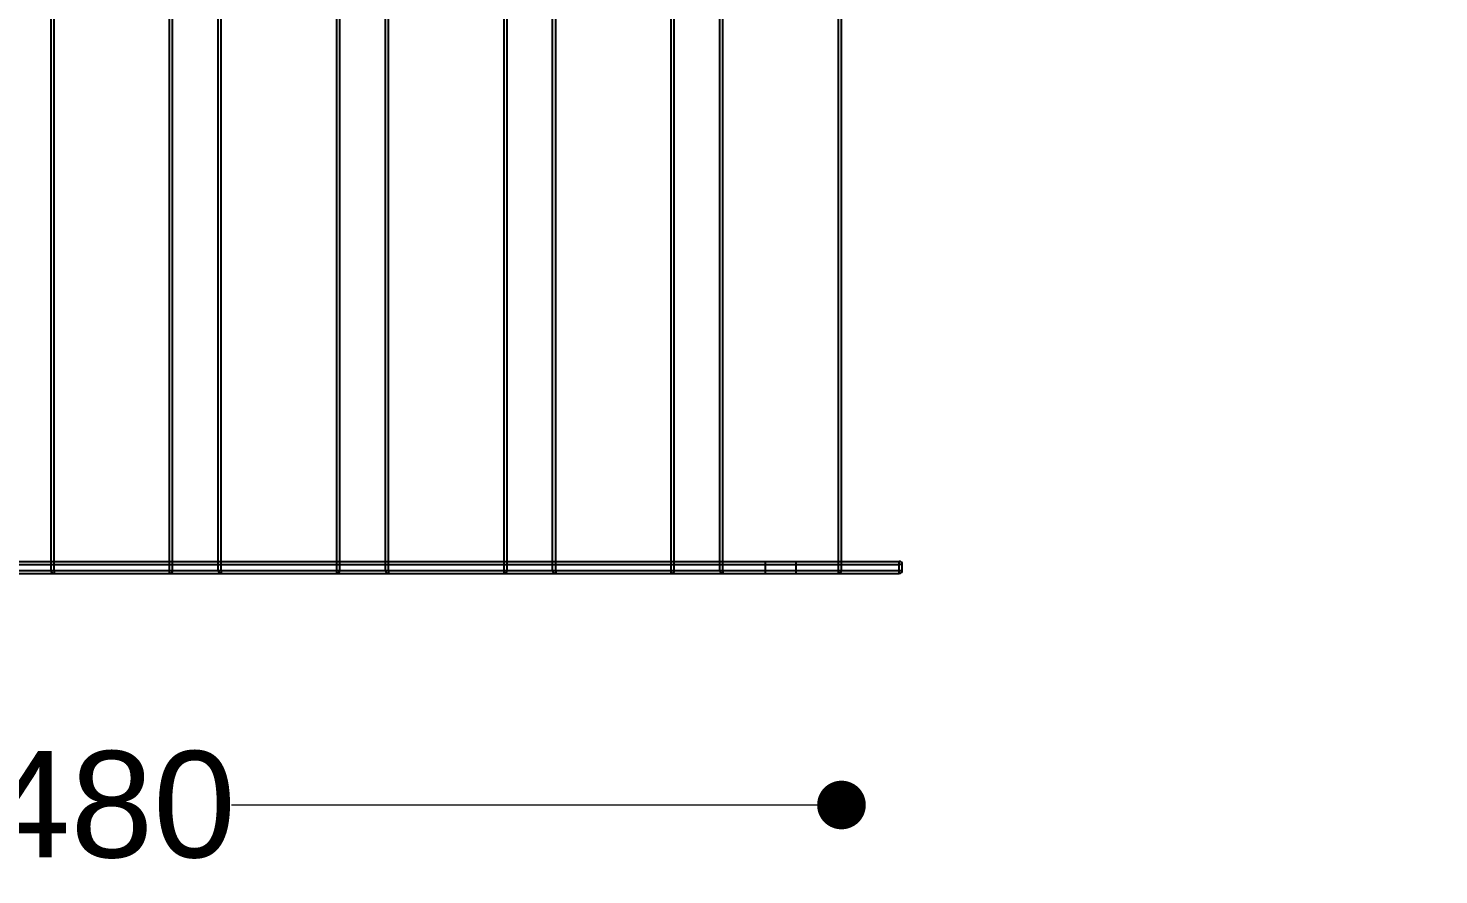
# Model space of a CAD drawing. Header units: millimetres. Extents: x 10366 to 13995, y 24552 to 29685.
# Drawn here: x 10829.2 to 11293.2, y 25181.2 to 25459.8 of the extents above; entities that cross this region are included whole.
import ezdxf

# ---------------------------------------------------------------- set-up
doc = ezdxf.new("R2010")
doc.units = ezdxf.units.MM
doc.header["$LTSCALE"] = 3
doc.layers.add('DomyÅ›lna', color=7, linetype='Continuous')
doc.layers.add('Hidden_lines', color=7, linetype='Continuous')
doc.styles.get("Standard").update_dxf_attribs({"font": 'arial.ttf'})
doc.dimstyles.new('MATEUSZ', dxfattribs={"dimtxt": 35, "dimasz": 16, "dimexe": 0.18, "dimexo": 0.0625, "dimgap": 0.09, "dimtad": 0, "dimdec": 0, "dimdsep": 46, "dimtxsty": 'Standard', "dimblk": 'DOT', "dimcen": 0.09, "dimse1": 1, "dimse2": 1, "dimadec": 0, "dimazin": 0, "dimtfac": 1, "dimtdec": 0, "dimtofl": 0, "dimtmove": 0, "dimatfit": 3, "dimfxl": 1, "dimtolj": 1, "dimtzin": 0, "dimlwd": 9, "dimlwe": 9, "dimarcsym": 0})

# ---------------------------------------------------------------- blocks, each defined once
blk = doc.blocks.new('_Dot')
at = {"color": 0, "linetype": 'ByBlock', "lineweight": -2}
blk.add_line((-0.5, 0), (-1, 0), dxfattribs=at)
at = {"color": 0, "linetype": 'ByBlock', "const_width": 0.5}
blk.add_lwpolyline([(-0.25, 0, 1), (0.25, 0, 1)], format="xyb", close=True, dxfattribs=at)
blk = doc.blocks.new('*D30')
at = {"color": 0, "lineweight": 9, "transparency": 16777216}
for p, q in [((10632.69, 25204.18), (10817.29, 25204.18)), ((11080.69, 25204.18), (10896.09, 25204.18))]:
    blk.add_line(p, q, dxfattribs=at)
at = {"layer": 'Defpoints', "color": 0, "transparency": 16777216}
for p in [(10616.69, 25284.35), (11096.69, 25284.35), (11096.69, 25204.18)]:
    blk.add_point(p, dxfattribs=at)
at = {"color": 0, "lineweight": 9, "transparency": 16777216, "xscale": 16, "yscale": 16, "zscale": 16, "rotation": 180}
blk.add_blockref('_Dot', (10616.69, 25204.18), dxfattribs=at)
at = {"color": 0, "lineweight": 9, "transparency": 16777216, "xscale": 16, "yscale": 16, "zscale": 16}
blk.add_blockref('_Dot', (11096.69, 25204.18), dxfattribs=at)
at = {"color": 0, "transparency": 16777216, "insert": (10856.69, 25204.18), "char_height": 35, "attachment_point": 5}
blk.add_mtext('\\A1;480', dxfattribs=at)
blk = doc.blocks.new('*D32')
at = {"color": 0, "lineweight": 9, "transparency": 16777216}
for p, q in [((12930.58, 25714.35), (12930.58, 25544.75)), ((12930.58, 25296.35), (12930.58, 25465.95))]:
    blk.add_line(p, q, dxfattribs=at)
at = {"layer": 'Defpoints', "color": 0, "transparency": 16777216}
for p in [(11095.69, 25730.35), (12930.58, 25730.35), (11115.69, 25280.35)]:
    blk.add_point(p, dxfattribs=at)
at = {"color": 0, "lineweight": 9, "transparency": 16777216, "xscale": 16, "yscale": 16, "zscale": 16}
for p, rotation in [((12930.58, 25730.35), 90), ((12930.58, 25280.35), 270)]:
    blk.add_blockref('_Dot', p, dxfattribs=dict(at, rotation=rotation))
at = {"color": 0, "transparency": 16777216, "insert": (12930.58, 25505.35), "char_height": 35, "attachment_point": 5, "rotation": 90}
blk.add_mtext('\\A1;450', dxfattribs=at)

msp = doc.modelspace()

# ---------------------------------------------------------------- linework, layer by layer
at = {"layer": 'DomyÅ›lna'}
for p, q in [((10836.69, 25283.35), (10836.69, 25729.35)), ((10836.69, 25283.35), (10836.69, 25729.35)), ((10836.69, 25283.35), (10836.69, 25729.35)), ((10837.69, 25283.35), (10837.69, 25729.35)), ((10837.69, 25283.35), (10837.69, 25729.35)), ((10837.69, 25283.35), (10837.69, 25729.35)), ((10875.69, 25283.35), (10875.69, 25729.35)), ((10875.69, 25283.35), (10875.69, 25729.35)), ((10875.69, 25283.35), (10875.69, 25729.35)), ((10876.69, 25283.35), (10876.69, 25729.35)), ((10876.69, 25283.35), (10876.69, 25729.35)), ((10876.69, 25283.35), (10876.69, 25729.35)), ((10891.69, 25283.35), (10891.69, 25729.35)), ((10891.69, 25283.35), (10891.69, 25729.35)), ((10891.69, 25283.35), (10891.69, 25729.35)), ((10892.69, 25283.35), (10892.69, 25729.35)), ((10892.69, 25283.35), (10892.69, 25729.35)), ((10892.69, 25283.35), (10892.69, 25729.35)), ((10930.69, 25283.35), (10930.69, 25729.35)), ((10930.69, 25283.35), (10930.69, 25729.35)), ((10930.69, 25283.35), (10930.69, 25729.35)), ((10931.69, 25283.35), (10931.69, 25729.35)), ((10931.69, 25283.35), (10931.69, 25729.35)), ((10931.69, 25283.35), (10931.69, 25729.35)), ((10946.69, 25283.35), (10946.69, 25729.35)), ((10946.69, 25283.35), (10946.69, 25729.35)), ((10946.69, 25283.35), (10946.69, 25729.35)), ((10947.69, 25283.35), (10947.69, 25729.35)), ((10947.69, 25283.35), (10947.69, 25729.35)), ((10947.69, 25283.35), (10947.69, 25729.35)), ((10985.69, 25283.35), (10985.69, 25729.35)), ((10985.69, 25283.35), (10985.69, 25729.35)), ((10985.69, 25283.35), (10985.69, 25729.35)), ((10986.69, 25283.35), (10986.69, 25729.35)), ((10986.69, 25283.35), (10986.69, 25729.35)), ((10986.69, 25283.35), (10986.69, 25729.35)), ((11001.69, 25283.35), (11001.69, 25729.35)), ((11001.69, 25283.35), (11001.69, 25729.35)), ((11001.69, 25283.35), (11001.69, 25729.35)), ((11002.69, 25283.35), (11002.69, 25729.35)), ((11002.69, 25283.35), (11002.69, 25729.35)), ((11002.69, 25283.35), (11002.69, 25729.35)), ((11040.69, 25283.35), (11040.69, 25729.35)), ((11040.69, 25283.35), (11040.69, 25729.35)), ((11040.69, 25283.35), (11040.69, 25729.35)), ((11041.69, 25283.35), (11041.69, 25729.35)), ((11041.69, 25283.35), (11041.69, 25729.35)), ((11041.69, 25283.35), (11041.69, 25729.35)), ((11056.69, 25283.35), (11056.69, 25729.35)), ((11056.69, 25283.35), (11056.69, 25729.35)), ((11056.69, 25283.35), (11056.69, 25729.35)), ((11057.69, 25283.35), (11057.69, 25729.35)), ((11057.69, 25283.35), (11057.69, 25729.35)), ((11057.69, 25283.35), (11057.69, 25729.35)), ((11095.69, 25283.35), (11095.69, 25729.35)), ((11095.69, 25283.35), (11095.69, 25729.35)), ((11095.69, 25283.35), (11095.69, 25729.35)), ((11096.69, 25283.35), (11096.69, 25729.35)), ((11096.69, 25283.35), (11096.69, 25729.35)), ((11096.69, 25283.35), (11096.69, 25729.35)), ((10597.69, 25284.35), (11115.69, 25284.35)), ((10597.69, 25283.35), (11115.69, 25283.35)), ((11115.69, 25281.35), (11115.69, 25283.35)), ((11116.69, 25281.35), (11116.69, 25283.35)), ((10597.69, 25281.35), (11115.69, 25281.35)), ((10597.69, 25280.35), (11115.69, 25280.35))]:
    msp.add_line(p, q, dxfattribs=at)
for points in [[(11115.69, 25283.35, 0), (11115.69, 25284.35, 0)], [(11116.69, 25283.35, 0), (11116.69, 25283.35, 0), (11116.69, 25283.35, 0), (11116.69, 25283.35, 0), (11116.69, 25283.35, 0), (11116.69, 25283.35, 0), (11116.69, 25283.35, 0), (11116.69, 25283.35, 0), (11116.69, 25283.35, 0), (11116.69, 25283.35, 0), (11116.69, 25283.35, 0), (11116.69, 25283.35, 0), (11116.68, 25283.35, 0), (11116.68, 25283.35, 0), (11116.66, 25283.35, 0), (11116.56, 25283.35, 0), (11115.69, 25283.35, 0)], [(10875.69, 25280.35, 0), (10875.69, 25280.35, 0), (10875.69, 25280.35, 0), (10875.69, 25280.35, 0), (10875.69, 25280.35, 0), (10875.69, 25280.35, 0), (10875.69, 25280.35, 0), (10875.69, 25280.35, 0), (10875.69, 25280.35, 0), (10875.69, 25280.35, 0), (10875.69, 25280.35, 0), (10875.69, 25280.35, 0), (10875.69, 25280.35, 0), (10875.69, 25280.35, 0), (10875.69, 25280.35, 0), (10875.69, 25280.38, 0), (10875.69, 25280.47, 0), (10875.69, 25281.35, 0)], [(10875.69, 25280.35, 0), (10875.69, 25280.35, 0), (10875.69, 25280.35, 0), (10875.69, 25280.35, 0), (10875.69, 25280.35, 0), (10875.69, 25280.35, 0), (10875.69, 25280.35, 0), (10875.69, 25280.35, 0), (10875.69, 25280.35, 0), (10875.69, 25280.35, 0), (10875.69, 25280.35, 0), (10875.69, 25280.35, 0), (10875.69, 25280.35, 0), (10875.69, 25280.35, 0), (10875.69, 25280.35, 0), (10875.69, 25280.38, 0), (10875.69, 25280.47, 0), (10875.69, 25281.35, 0)], [(10875.69, 25280.35, 0), (10875.69, 25280.35, 0), (10875.69, 25280.35, 0), (10875.69, 25280.35, 0), (10875.69, 25280.35, 0), (10875.69, 25280.35, 0), (10875.69, 25280.35, 0), (10875.69, 25280.35, 0), (10875.69, 25280.35, 0), (10875.69, 25280.35, 0), (10875.69, 25280.35, 0), (10875.69, 25280.35, 0), (10875.69, 25280.35, 0), (10875.69, 25280.35, 0), (10875.69, 25280.35, 0), (10875.69, 25280.38, 0), (10875.69, 25280.47, 0), (10875.69, 25281.35, 0)], [(10930.69, 25280.35, 0), (10930.69, 25280.35, 0), (10930.69, 25280.35, 0), (10930.69, 25280.35, 0), (10930.69, 25280.35, 0), (10930.69, 25280.35, 0), (10930.69, 25280.35, 0), (10930.69, 25280.35, 0), (10930.69, 25280.35, 0), (10930.69, 25280.35, 0), (10930.69, 25280.35, 0), (10930.69, 25280.35, 0), (10930.69, 25280.35, 0), (10930.69, 25280.35, 0), (10930.69, 25280.35, 0), (10930.69, 25280.38, 0), (10930.69, 25280.47, 0), (10930.69, 25281.35, 0)], [(10930.69, 25280.35, 0), (10930.69, 25280.35, 0), (10930.69, 25280.35, 0), (10930.69, 25280.35, 0), (10930.69, 25280.35, 0), (10930.69, 25280.35, 0), (10930.69, 25280.35, 0), (10930.69, 25280.35, 0), (10930.69, 25280.35, 0), (10930.69, 25280.35, 0), (10930.69, 25280.35, 0), (10930.69, 25280.35, 0), (10930.69, 25280.35, 0), (10930.69, 25280.35, 0), (10930.69, 25280.35, 0), (10930.69, 25280.38, 0), (10930.69, 25280.47, 0), (10930.69, 25281.35, 0)], [(10930.69, 25280.35, 0), (10930.69, 25280.35, 0), (10930.69, 25280.35, 0), (10930.69, 25280.35, 0), (10930.69, 25280.35, 0), (10930.69, 25280.35, 0), (10930.69, 25280.35, 0), (10930.69, 25280.35, 0), (10930.69, 25280.35, 0), (10930.69, 25280.35, 0), (10930.69, 25280.35, 0), (10930.69, 25280.35, 0), (10930.69, 25280.35, 0), (10930.69, 25280.35, 0), (10930.69, 25280.35, 0), (10930.69, 25280.38, 0), (10930.69, 25280.47, 0), (10930.69, 25281.35, 0)], [(10985.69, 25280.35, 0), (10985.69, 25280.35, 0), (10985.69, 25280.35, 0), (10985.69, 25280.35, 0), (10985.69, 25280.35, 0), (10985.69, 25280.35, 0), (10985.69, 25280.35, 0), (10985.69, 25280.35, 0), (10985.69, 25280.35, 0), (10985.69, 25280.35, 0), (10985.69, 25280.35, 0), (10985.69, 25280.35, 0), (10985.69, 25280.35, 0), (10985.69, 25280.35, 0), (10985.69, 25280.35, 0), (10985.69, 25280.38, 0), (10985.69, 25280.47, 0), (10985.69, 25281.35, 0)], [(10985.69, 25280.35, 0), (10985.69, 25280.35, 0), (10985.69, 25280.35, 0), (10985.69, 25280.35, 0), (10985.69, 25280.35, 0), (10985.69, 25280.35, 0), (10985.69, 25280.35, 0), (10985.69, 25280.35, 0), (10985.69, 25280.35, 0), (10985.69, 25280.35, 0), (10985.69, 25280.35, 0), (10985.69, 25280.35, 0), (10985.69, 25280.35, 0), (10985.69, 25280.35, 0), (10985.69, 25280.35, 0), (10985.69, 25280.38, 0), (10985.69, 25280.47, 0), (10985.69, 25281.35, 0)], [(10985.69, 25280.35, 0), (10985.69, 25280.35, 0), (10985.69, 25280.35, 0), (10985.69, 25280.35, 0), (10985.69, 25280.35, 0), (10985.69, 25280.35, 0), (10985.69, 25280.35, 0), (10985.69, 25280.35, 0), (10985.69, 25280.35, 0), (10985.69, 25280.35, 0), (10985.69, 25280.35, 0), (10985.69, 25280.35, 0), (10985.69, 25280.35, 0), (10985.69, 25280.35, 0), (10985.69, 25280.35, 0), (10985.69, 25280.38, 0), (10985.69, 25280.47, 0), (10985.69, 25281.35, 0)], [(11040.69, 25280.35, 0), (11040.69, 25280.35, 0), (11040.69, 25280.35, 0), (11040.69, 25280.35, 0), (11040.69, 25280.35, 0), (11040.69, 25280.35, 0), (11040.69, 25280.35, 0), (11040.69, 25280.35, 0), (11040.69, 25280.35, 0), (11040.69, 25280.35, 0), (11040.69, 25280.35, 0), (11040.69, 25280.35, 0), (11040.69, 25280.35, 0), (11040.69, 25280.35, 0), (11040.69, 25280.35, 0), (11040.69, 25280.38, 0), (11040.69, 25280.47, 0), (11040.69, 25281.35, 0)], [(11040.69, 25280.35, 0), (11040.69, 25280.35, 0), (11040.69, 25280.35, 0), (11040.69, 25280.35, 0), (11040.69, 25280.35, 0), (11040.69, 25280.35, 0), (11040.69, 25280.35, 0), (11040.69, 25280.35, 0), (11040.69, 25280.35, 0), (11040.69, 25280.35, 0), (11040.69, 25280.35, 0), (11040.69, 25280.35, 0), (11040.69, 25280.35, 0), (11040.69, 25280.35, 0), (11040.69, 25280.35, 0), (11040.69, 25280.38, 0), (11040.69, 25280.47, 0), (11040.69, 25281.35, 0)], [(11040.69, 25280.35, 0), (11040.69, 25280.35, 0), (11040.69, 25280.35, 0), (11040.69, 25280.35, 0), (11040.69, 25280.35, 0), (11040.69, 25280.35, 0), (11040.69, 25280.35, 0), (11040.69, 25280.35, 0), (11040.69, 25280.35, 0), (11040.69, 25280.35, 0), (11040.69, 25280.35, 0), (11040.69, 25280.35, 0), (11040.69, 25280.35, 0), (11040.69, 25280.35, 0), (11040.69, 25280.35, 0), (11040.69, 25280.38, 0), (11040.69, 25280.47, 0), (11040.69, 25281.35, 0)], [(11095.69, 25280.35, 0), (11095.69, 25280.35, 0), (11095.69, 25280.35, 0), (11095.69, 25280.35, 0), (11095.69, 25280.35, 0), (11095.69, 25280.35, 0), (11095.69, 25280.35, 0), (11095.69, 25280.35, 0), (11095.69, 25280.35, 0), (11095.69, 25280.35, 0), (11095.69, 25280.35, 0), (11095.69, 25280.35, 0), (11095.69, 25280.35, 0), (11095.69, 25280.35, 0), (11095.69, 25280.35, 0), (11095.69, 25280.38, 0), (11095.69, 25280.47, 0), (11095.69, 25281.35, 0)], [(11095.69, 25280.35, 0), (11095.69, 25280.35, 0), (11095.69, 25280.35, 0), (11095.69, 25280.35, 0), (11095.69, 25280.35, 0), (11095.69, 25280.35, 0), (11095.69, 25280.35, 0), (11095.69, 25280.35, 0), (11095.69, 25280.35, 0), (11095.69, 25280.35, 0), (11095.69, 25280.35, 0), (11095.69, 25280.35, 0), (11095.69, 25280.35, 0), (11095.69, 25280.35, 0), (11095.69, 25280.35, 0), (11095.69, 25280.38, 0), (11095.69, 25280.47, 0), (11095.69, 25281.35, 0)], [(11095.69, 25280.35, 0), (11095.69, 25280.35, 0), (11095.69, 25280.35, 0), (11095.69, 25280.35, 0), (11095.69, 25280.35, 0), (11095.69, 25280.35, 0), (11095.69, 25280.35, 0), (11095.69, 25280.35, 0), (11095.69, 25280.35, 0), (11095.69, 25280.35, 0), (11095.69, 25280.35, 0), (11095.69, 25280.35, 0), (11095.69, 25280.35, 0), (11095.69, 25280.35, 0), (11095.69, 25280.35, 0), (11095.69, 25280.38, 0), (11095.69, 25280.47, 0), (11095.69, 25281.35, 0)], [(11115.69, 25281.35, 0), (11116.69, 25281.35, 0)], [(11115.69, 25280.35, 0), (11115.69, 25280.35, 0), (11115.69, 25280.35, 0), (11115.69, 25280.35, 0), (11115.69, 25280.35, 0), (11115.69, 25280.35, 0), (11115.69, 25280.35, 0), (11115.69, 25280.35, 0), (11115.69, 25280.35, 0), (11115.69, 25280.35, 0), (11115.69, 25280.35, 0), (11115.69, 25280.35, 0), (11115.69, 25280.35, 0), (11115.69, 25280.35, 0), (11115.69, 25280.35, 0), (11115.69, 25280.38, 0), (11115.69, 25280.47, 0), (11115.69, 25281.35, 0)]]:
    msp.add_polyline3d(points, dxfattribs=at)
for centre, start, end in [((11115.69, 25283.35), 0, 90), ((10837.69, 25281.35), 180, 270), ((10837.69, 25281.35), 180, 270), ((10837.69, 25281.35), 180, 270), ((10837.69, 25281.35), 180, 270), ((10892.69, 25281.35), 180, 270), ((10892.69, 25281.35), 180, 270), ((10892.69, 25281.35), 180, 270), ((10892.69, 25281.35), 180, 270), ((10947.69, 25281.35), 180, 270), ((10947.69, 25281.35), 180, 270), ((10947.69, 25281.35), 180, 270), ((10947.69, 25281.35), 180, 270), ((11002.69, 25281.35), 180, 270), ((11002.69, 25281.35), 180, 270), ((11002.69, 25281.35), 180, 270), ((11002.69, 25281.35), 180, 270), ((11057.69, 25281.35), 180, 270), ((11057.69, 25281.35), 180, 270), ((11057.69, 25281.35), 180, 270), ((11057.69, 25281.35), 180, 270), ((11115.69, 25281.35), 270, 0)]:
    msp.add_arc(centre, 1, start, end, dxfattribs=at)
at = {"layer": 'Hidden_lines'}
for p, q in [((10836.69, 25281.35), (10836.69, 25284.35)), ((10836.69, 25281.35), (10836.69, 25283.35)), ((10836.69, 25281.35), (10836.69, 25283.35)), ((10836.69, 25281.35), (10836.69, 25283.35)), ((10837.69, 25281.35), (10837.69, 25284.35)), ((10837.69, 25281.35), (10837.69, 25283.35)), ((10837.69, 25281.35), (10837.69, 25283.35)), ((10837.69, 25281.35), (10837.69, 25283.35)), ((10875.69, 25281.35), (10875.69, 25284.35)), ((10875.69, 25281.35), (10875.69, 25283.35)), ((10875.69, 25281.35), (10875.69, 25283.35)), ((10875.69, 25281.35), (10875.69, 25283.35)), ((10876.69, 25281.35), (10876.69, 25284.35)), ((10876.69, 25281.35), (10876.69, 25283.35)), ((10876.69, 25281.35), (10876.69, 25283.35)), ((10876.69, 25281.35), (10876.69, 25283.35)), ((10891.69, 25281.35), (10891.69, 25284.35)), ((10891.69, 25281.35), (10891.69, 25283.35)), ((10891.69, 25281.35), (10891.69, 25283.35)), ((10891.69, 25281.35), (10891.69, 25283.35)), ((10892.69, 25281.35), (10892.69, 25284.35)), ((10892.69, 25281.35), (10892.69, 25283.35)), ((10892.69, 25281.35), (10892.69, 25283.35)), ((10892.69, 25281.35), (10892.69, 25283.35)), ((10930.69, 25281.35), (10930.69, 25284.35)), ((10930.69, 25281.35), (10930.69, 25283.35)), ((10930.69, 25281.35), (10930.69, 25283.35)), ((10930.69, 25281.35), (10930.69, 25283.35)), ((10931.69, 25281.35), (10931.69, 25284.35)), ((10931.69, 25281.35), (10931.69, 25283.35)), ((10931.69, 25281.35), (10931.69, 25283.35)), ((10931.69, 25281.35), (10931.69, 25283.35)), ((10946.69, 25281.35), (10946.69, 25284.35)), ((10946.69, 25281.35), (10946.69, 25283.35)), ((10946.69, 25281.35), (10946.69, 25283.35)), ((10946.69, 25281.35), (10946.69, 25283.35)), ((10947.69, 25281.35), (10947.69, 25284.35)), ((10947.69, 25281.35), (10947.69, 25283.35)), ((10947.69, 25281.35), (10947.69, 25283.35)), ((10947.69, 25281.35), (10947.69, 25283.35)), ((10985.69, 25281.35), (10985.69, 25284.35)), ((10985.69, 25281.35), (10985.69, 25283.35)), ((10985.69, 25281.35), (10985.69, 25283.35)), ((10985.69, 25281.35), (10985.69, 25283.35)), ((10986.69, 25281.35), (10986.69, 25284.35)), ((10986.69, 25281.35), (10986.69, 25283.35)), ((10986.69, 25281.35), (10986.69, 25283.35)), ((10986.69, 25281.35), (10986.69, 25283.35)), ((11001.69, 25281.35), (11001.69, 25284.35)), ((11001.69, 25281.35), (11001.69, 25283.35)), ((11001.69, 25281.35), (11001.69, 25283.35)), ((11001.69, 25281.35), (11001.69, 25283.35)), ((11002.69, 25281.35), (11002.69, 25284.35)), ((11002.69, 25281.35), (11002.69, 25283.35)), ((11002.69, 25281.35), (11002.69, 25283.35)), ((11002.69, 25281.35), (11002.69, 25283.35)), ((11040.69, 25281.35), (11040.69, 25284.35)), ((11040.69, 25281.35), (11040.69, 25283.35)), ((11040.69, 25281.35), (11040.69, 25283.35)), ((11040.69, 25281.35), (11040.69, 25283.35)), ((11041.69, 25281.35), (11041.69, 25284.35)), ((11041.69, 25281.35), (11041.69, 25283.35)), ((11041.69, 25281.35), (11041.69, 25283.35)), ((11041.69, 25281.35), (11041.69, 25283.35)), ((11056.69, 25281.35), (11056.69, 25284.35)), ((11056.69, 25281.35), (11056.69, 25283.35)), ((11056.69, 25281.35), (11056.69, 25283.35)), ((11056.69, 25281.35), (11056.69, 25283.35)), ((11057.69, 25281.35), (11057.69, 25284.35)), ((11057.69, 25281.35), (11057.69, 25283.35)), ((11057.69, 25281.35), (11057.69, 25283.35)), ((11057.69, 25281.35), (11057.69, 25283.35)), ((11071.69, 25280.35), (11071.69, 25284.35)), ((11081.69, 25284.35), (11081.69, 25280.35)), ((11095.69, 25281.35), (11095.69, 25284.35)), ((11095.69, 25281.35), (11095.69, 25283.35)), ((11095.69, 25281.35), (11095.69, 25283.35)), ((11095.69, 25281.35), (11095.69, 25283.35)), ((11096.69, 25281.35), (11096.69, 25284.35)), ((11096.69, 25281.35), (11096.69, 25283.35)), ((11096.69, 25281.35), (11096.69, 25283.35)), ((11096.69, 25281.35), (11096.69, 25283.35))]:
    msp.add_line(p, q, dxfattribs=at)
for points in [[(10837.69, 25281.35, 0), (10837.69, 25280.35, 0)], [(10837.69, 25281.35, 0), (10837.69, 25280.35, 0)], [(10837.69, 25281.35, 0), (10837.69, 25280.35, 0)], [(10837.69, 25281.35, 0), (10837.69, 25280.35, 0)], [(10875.69, 25280.35, 0), (10875.69, 25280.35, 0), (10875.69, 25280.35, 0), (10875.69, 25280.35, 0), (10875.69, 25280.35, 0), (10875.69, 25280.35, 0), (10875.69, 25280.35, 0), (10875.69, 25280.35, 0), (10875.69, 25280.35, 0), (10875.69, 25280.35, 0), (10875.69, 25280.35, 0), (10875.69, 25280.35, 0), (10875.69, 25280.35, 0), (10875.69, 25280.35, 0), (10875.69, 25280.35, 0), (10875.69, 25280.38, 0), (10875.69, 25280.47, 0), (10875.69, 25281.35, 0)], [(10892.69, 25281.35, 0), (10892.69, 25280.35, 0)], [(10892.69, 25281.35, 0), (10892.69, 25280.35, 0)], [(10892.69, 25281.35, 0), (10892.69, 25280.35, 0)], [(10892.69, 25281.35, 0), (10892.69, 25280.35, 0)], [(10930.69, 25280.35, 0), (10930.69, 25280.35, 0), (10930.69, 25280.35, 0), (10930.69, 25280.35, 0), (10930.69, 25280.35, 0), (10930.69, 25280.35, 0), (10930.69, 25280.35, 0), (10930.69, 25280.35, 0), (10930.69, 25280.35, 0), (10930.69, 25280.35, 0), (10930.69, 25280.35, 0), (10930.69, 25280.35, 0), (10930.69, 25280.35, 0), (10930.69, 25280.35, 0), (10930.69, 25280.35, 0), (10930.69, 25280.38, 0), (10930.69, 25280.47, 0), (10930.69, 25281.35, 0)], [(10947.69, 25281.35, 0), (10947.69, 25280.35, 0)], [(10947.69, 25281.35, 0), (10947.69, 25280.35, 0)], [(10947.69, 25281.35, 0), (10947.69, 25280.35, 0)], [(10947.69, 25281.35, 0), (10947.69, 25280.35, 0)], [(10985.69, 25280.35, 0), (10985.69, 25280.35, 0), (10985.69, 25280.35, 0), (10985.69, 25280.35, 0), (10985.69, 25280.35, 0), (10985.69, 25280.35, 0), (10985.69, 25280.35, 0), (10985.69, 25280.35, 0), (10985.69, 25280.35, 0), (10985.69, 25280.35, 0), (10985.69, 25280.35, 0), (10985.69, 25280.35, 0), (10985.69, 25280.35, 0), (10985.69, 25280.35, 0), (10985.69, 25280.35, 0), (10985.69, 25280.38, 0), (10985.69, 25280.47, 0), (10985.69, 25281.35, 0)], [(11002.69, 25281.35, 0), (11002.69, 25280.35, 0)], [(11002.69, 25281.35, 0), (11002.69, 25280.35, 0)], [(11002.69, 25281.35, 0), (11002.69, 25280.35, 0)], [(11002.69, 25281.35, 0), (11002.69, 25280.35, 0)], [(11040.69, 25280.35, 0), (11040.69, 25280.35, 0), (11040.69, 25280.35, 0), (11040.69, 25280.35, 0), (11040.69, 25280.35, 0), (11040.69, 25280.35, 0), (11040.69, 25280.35, 0), (11040.69, 25280.35, 0), (11040.69, 25280.35, 0), (11040.69, 25280.35, 0), (11040.69, 25280.35, 0), (11040.69, 25280.35, 0), (11040.69, 25280.35, 0), (11040.69, 25280.35, 0), (11040.69, 25280.35, 0), (11040.69, 25280.38, 0), (11040.69, 25280.47, 0), (11040.69, 25281.35, 0)], [(11057.69, 25281.35, 0), (11057.69, 25280.35, 0)], [(11057.69, 25281.35, 0), (11057.69, 25280.35, 0)], [(11057.69, 25281.35, 0), (11057.69, 25280.35, 0)], [(11057.69, 25281.35, 0), (11057.69, 25280.35, 0)], [(11095.69, 25280.35, 0), (11095.69, 25280.35, 0), (11095.69, 25280.35, 0), (11095.69, 25280.35, 0), (11095.69, 25280.35, 0), (11095.69, 25280.35, 0), (11095.69, 25280.35, 0), (11095.69, 25280.35, 0), (11095.69, 25280.35, 0), (11095.69, 25280.35, 0), (11095.69, 25280.35, 0), (11095.69, 25280.35, 0), (11095.69, 25280.35, 0), (11095.69, 25280.35, 0), (11095.69, 25280.35, 0), (11095.69, 25280.38, 0), (11095.69, 25280.47, 0), (11095.69, 25281.35, 0)]]:
    msp.add_polyline3d(points, dxfattribs=at)
for centre, start, end in [((10875.69, 25281.35), 270, 0), ((10875.69, 25281.35), 270, 0), ((10875.69, 25281.35), 270, 0), ((10875.69, 25281.35), 270, 0), ((10930.69, 25281.35), 270, 0), ((10930.69, 25281.35), 270, 0), ((10930.69, 25281.35), 270, 0), ((10930.69, 25281.35), 270, 0), ((10947.69, 25281.35), 180, 270), ((10947.69, 25281.35), 180, 270), ((10947.69, 25281.35), 180, 270), ((10947.69, 25281.35), 180, 270), ((10985.69, 25281.35), 270, 0), ((10985.69, 25281.35), 270, 0), ((10985.69, 25281.35), 270, 0), ((10985.69, 25281.35), 270, 0), ((11040.69, 25281.35), 270, 0), ((11040.69, 25281.35), 270, 0), ((11040.69, 25281.35), 270, 0), ((11040.69, 25281.35), 270, 0), ((11095.69, 25281.35), 270, 0), ((11095.69, 25281.35), 270, 0), ((11095.69, 25281.35), 270, 0), ((11095.69, 25281.35), 270, 0)]:
    msp.add_arc(centre, 1, start, end, dxfattribs=at)

# ---------------------------------------------------------------- dimensions: what is measured, and where the dimension line sits
dim = msp.add_linear_dim(base=(12930.58, 25730.35), p1=(11115.69, 25280.35), p2=(11095.69, 25730.35), angle=90, dimstyle='MATEUSZ')
dim.commit()
dim.dimension.update_dxf_attribs({"geometry": '*D32', "text_midpoint": (12930.58, 25505.35)})
dim = msp.add_linear_dim(base=(11096.69, 25204.18), p1=(10616.69, 25284.35), p2=(11096.69, 25284.35), dimstyle='MATEUSZ')
dim.commit()
dim.dimension.update_dxf_attribs({"geometry": '*D30', "text_midpoint": (10856.69, 25204.18)})

doc.saveas('drawing.dxf')
